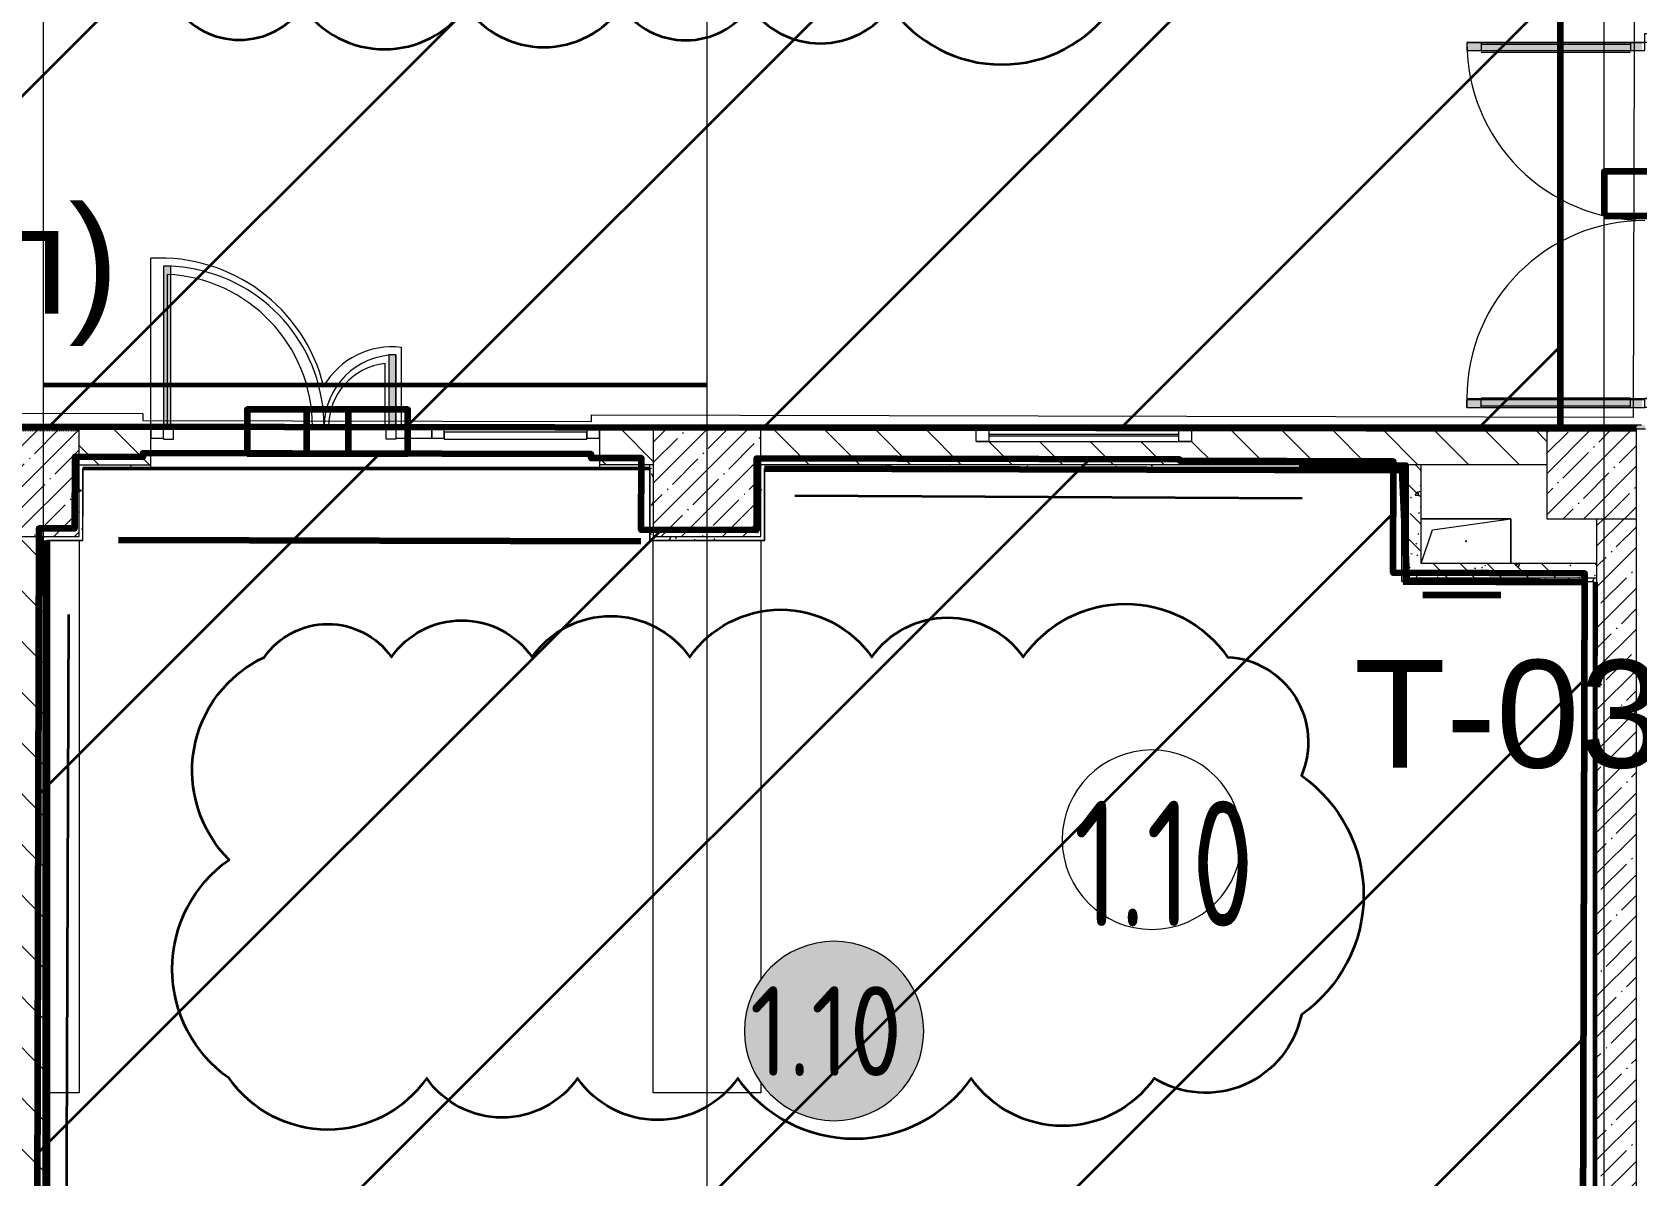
# Model space of a CAD drawing. Header units: millimetres. Extents: x -249154 to 415037, y -45458 to 354837.
# Drawn here: x 29612 to 38557, y 3600 to 9976 of the extents above; entities that cross this region are included whole.
import ezdxf

# ---------------------------------------------------------------- set-up
doc = ezdxf.new("R2010")
doc.units = ezdxf.units.MM
doc.linetypes.add('200_ШТРИХ__ш1_п0_6_', pattern=[320, 200, -120])
for name, color, linetype, lineweight in [('0) НЗ Ремонт штукатурка', 6, 'Continuous', 60), ('1) FK16 Остаток', 12, 'Continuous', 60), ('1) FK2', 82, 'Continuous', 50), ('2)1 штукатурка', 4, 'Continuous', 35), ('2)2 штукатурка', 5, 'Continuous', 50), ('2)3 штукатурка', 1, 'Continuous', 50), ('3)1 шпаклевка', 4, 'Continuous', 35), ('3.3) Шпаклевка баз. фин. WD5-13', 160, 'Continuous', 140), ('3.4) Шп. баз 4 в 525 поз 4838м2', 160, 'Continuous', 140), ('3.4) Шп. фин 4 в 529 поз 11227м2', 6, 'Continuous', 140), ('3.7) Дефектовка стены', 170, 'Continuous', 60), ('3.7) Дефектовка стены покраска', 5, 'Continuous', 60), ('4) демонтаж НЗ №2', 1, 'Continuous', 35), ('4.1) Дм уборка мусора НЗ 2', 20, 'Continuous', 35), ('4.4) РВР ремонт Шпаклевки', 3, 'зигзаг', 100), ('4.4) РВР ремонт Штукатурки', 160, 'зигзаг', 35), ('501 заделка отвертсии ком', 5, 'Continuous', 158), ('666 покраска FK1', 211, 'Continuous', 60), ('923 Люки', 170, 'Continuous', 120), ('A-AREA-BNDY', 7, 'Continuous', 5), ('A-AREA-IDEN', 7, 'Continuous', 9), ('A-DETL-2', 7, 'Continuous', 5), ('A-DETL-GENF', 7, 'Continuous', 9), ('A-FLOR', 7, 'Continuous', 9), ('A-GENM', 7, 'Continuous', 9), ('A-GLAZ', 7, 'Continuous', 9), ('A-GLAZ-1', 7, 'Continuous', 5), ('A-GLAZ-CURT', 7, 'Continuous', 9), ('A-GLAZ-CURT-2', 7, 'Continuous', 20), ('A-GLAZ-CWMG', 7, 'Continuous', 9), ('A-GLAZ-CWMG-1', 7, 'Continuous', 20), ('A-WALL', 7, 'Continuous', 5), ('G-ANNO-TEXT', 7, 'Continuous', 9), ('I-WALL', 7, 'Continuous', 5), ('S-COLS', 7, 'Continuous', 9), ('S-COLS-1', 7, 'Continuous', 5), ('Оси', 7, 'Continuous', 9)]:
    doc.layers.add(name, color=color, linetype=linetype, lineweight=lineweight)
for name, color, linetype, lineweight, true_color in [('A-DETL-GENF-1', 7, 'Continuous', 9, 0xf5f5f5), ('A-DOOR-1', 7, 'Continuous', 5, 0xc0c0c0), ('A-DOOR-4', 7, 'Continuous', 5, 0xd7dbdf), ('A-WALL-1', 9, 'Continuous', 5, 0x808080), ('A-WALL-FNSH-1', 9, 'Continuous', 5, 0x808080)]:
    doc.layers.add(name, color=color, linetype=linetype, lineweight=lineweight, true_color=true_color)
doc.layers.add('A-FLOR-PATT-1', color=7, linetype='Continuous', lineweight=9, true_color=0xeef6ff, transparency=0.5)
doc.styles.add('GOST Common', font='', dxfattribs={"width": 0.9, "height": 500})
doc.styles.get("Standard").update_dxf_attribs({"font": 'arial.ttf'})
doc.styles.add('СПДС', font='ГОСТ тип А.ttf', dxfattribs={"width": 0.9})
doc.styles.get('GOST Common').set_extended_font_data('GOST Common')
doc.linetypes.add('зигзаг', pattern='A,0.00254,-5.08,[131,ltypeshp.shx,S=5.08,R=0,X=-5.08,Y=0],-10.16,[131,ltypeshp.shx,S=5.08,R=180,X=5.08,Y=0],-5.08', length=20.32254)
pattern_1 = [(135, (64.7, -136.06), (-141.4214, -141.4214), [])]
pattern_2 = [(135, (64.7, -136.06), (-150.8683, -150.8683), [213.36, -35.56, 7.112, -35.56]), (135, (64.7, 14.71), (-150.8683, -150.8683), []), (50, (64.7, -136.06), (255.0577, -22.3145), [26.67, -293.37]), (355, (64.7, -136.06), (-49.3404, 267.4791), [21.336, -234.696]), (100.451, (85.96, -137.92), (205.7195, 245.1636), [22.666, -249.326]), (46.184, (64.7, -64.94), (379.511, -58.86), [40.005, -440.055]), (96.636, (96.33, -69.85), (332.3634, 346.399), [33.999, -373.989]), (351.184, (64.7, -64.94), (332.367, 346.3953), [32.004, -352.044]), (21, (100.26, -82.72), (212.2602, -143.1711), [26.67, -293.37]), (326, (100.26, -82.72), (86.5224, 257.8632), [21.336, -234.696]), (71.451, (117.95, -94.65), (298.784, 114.6901), [22.666, -249.326]), (37.5, (64.7, -136.06), (4.32385, 118.3775), [6.706, -225.146, 6.706, -231.546, -235.585]), (37.5, (64.7, -136.06), (4.32385, 118.3775), [-470.103, 6.706, -228.879]), (7.5, (64.7, -136.06), (93.5476, 140.2533), [6.706, -129.134, 6.706, -219.812, -89.789]), (7.5, (64.7, -136.06), (93.5476, 140.2533), [-362.356, 6.706, -83.083]), (327.5, (-14.6, -136.06), (189.82734, -8.02019), [6.706, -82.194, 6.706, -270.662, -368.046]), (327.5, (-14.6, -136.06), (189.82734, -8.02019), [-366.268, 6.706, -361.34]), (317.5, (-50.16, -136.06), (207.38114, 35.59764), [6.706, -108.864, 6.706, -177.495, -261.366]), (317.5, (-50.16, -136.06), (207.38114, 35.59764), [-299.771, 6.706, -254.66])]
pattern_3 = [(0, (64.7, -136.06), (243.84, 60.96), [20.117, -162.763, 20.117, -162.763, -975.36]), (0, (64.7, -136.06), (243.84, 60.96), [-365.76, 20.117, -345.643, 20.117, -162.763, -426.72]), (0, (64.7, -136.06), (243.84, 60.96), [-914.4, 20.117, -101.803, 20.117, -284.683]), (120, (156.14, -105.58), (-174.71291, 180.69163), [20.117, -162.763, 20.117, -162.763, -975.36]), (120, (156.14, -105.58), (-174.71291, 180.69163), [-365.76, 20.117, -345.643, 20.117, -162.763, -426.72]), (120, (156.14, -105.58), (-174.71291, 180.69163), [-914.4, 20.117, -101.803, 20.117, -284.683]), (240, (186.62, 16.34), (-69.12709, -241.65163), [20.117, -162.763, 20.117, -162.763, -975.36]), (240, (186.62, 16.34), (-69.12709, -241.65163), [-365.76, 20.117, -345.643, 20.117, -162.763, -426.72]), (240, (186.62, 16.34), (-69.12709, -241.65163), [-914.4, 20.117, -101.803, 20.117, -284.683])]

# ---------------------------------------------------------------- blocks, each defined once
blk = doc.blocks.new('BSC_Колонна _Прямоугольная - 600х600-23286269-Объем проектирования 1 этажа')
at = {"layer": 'S-COLS-1'}
h = blk.add_hatch(dxfattribs=at)
h.set_pattern_fill('FP_3', color=256, style=0, pattern_type=2)
h.set_pattern_definition([(45, (-29509.74, -7600), (-114.04925, 114.04925), []), (45, (-29395.7, -7600), (-114.04925, 114.04925), [201.613, -40.323, 6.706, -33.617])])
h.paths.add_polyline_path([(-300, -300), (300, -300), (300, 300), (-300, 300), (-300, -187.4)])
for p, q in [((300, 300), (-300, 300)), ((-300, 300), (-300, -300)), ((300, -300), (300, 300)), ((-300, -300), (300, -300))]:
    blk.add_line(p, q, dxfattribs=at)
blk = doc.blocks.new('BSC_Колонна _Прямоугольная - 600х600-V39-Объем проектирования 1 этажа')
at = {"layer": 'S-COLS-1'}
h = blk.add_hatch(dxfattribs=at)
h.set_pattern_fill('FP_65', color=256, style=0, pattern_type=2)
h.set_pattern_definition([(45, (-33310, -7600), (-114.04925, 114.04925), []), (45, (-33195.95, -7600), (-114.04925, 114.04925), [201.613, -40.323, 6.706, -33.617])])
h.paths.add_polyline_path([(300, -300), (300, 300), (-300, 300), (-300, -300)])
for p, q in [((300, 300), (-300, 300)), ((-300, 300), (-300, -300)), ((300, -300), (300, 300)), ((-300, -300), (300, -300))]:
    blk.add_line(p, q, dxfattribs=at)
blk = doc.blocks.new('Дверь_Витражная_остекление_ - ДВН_ДАО_Главный вход_1800 в свету 5-32258809-Объем проектирования 1 этажа')
at = {"layer": 'A-DETL-GENF'}
for p, q in [((992.5, 20), (992.5, -20)), ((992.5, 20), (992.5, -20)), ((-947.5, -20), (-992.5, -20)), ((-947.5, -20), (-992.5, -20)), ((-992.5, -1012.5), (-992.5, -20.8)), ((-992.5, -20.8), (-992.5, -1012.5)), ((-947.5, -1012.5), (-947.5, -20.8)), ((-947.5, -1012.5), (-947.5, -20.8)), ((997.5, -1012.5), (997.5, -20)), ((997.5, -20), (997.5, -1012.5)), ((1042.5, -1012.5), (1042.5, -20)), ((1042.5, -1012.5), (1042.5, -20)), ((-992.5, -100), (-947.5, -100)), ((-982.5, -932.5), (-982.5, -100)), ((-938.5, -932.5), (-938.5, -100)), ((988.5, -932.5), (988.5, -100)), ((1042.5, -100), (997.5, -100)), ((1032.5, -932.5), (1032.5, -100)), ((-992.5, -932.5), (-947.5, -932.5)), ((1042.5, -932.5), (997.5, -932.5)), ((-992.5, -1012.5), (-947.5, -1012.5)), ((-992.5, -1012.5), (-947.5, -1012.5)), ((1042.5, -1012.5), (997.5, -1012.5)), ((997.5, -1012.5), (1042.5, -1012.5))]:
    blk.add_line(p, q, dxfattribs=at)
at = {"layer": 'A-DOOR-1'}
for p, q in [((-1042.5, 20), (-992.5, 20)), ((-1042.5, -20), (-1042.5, 20)), ((-992.5, 20), (-992.5, -20)), ((992.5, 20), (1042.5, 20)), ((992.5, -20), (992.5, 20)), ((1042.5, 20), (1042.5, -20)), ((-992.5, -20), (-1042.5, -20)), ((-992.5, -1012.5), (-992.5, -20.8)), ((1042.5, -20), (992.5, -20)), ((992.5, -1012.5), (992.5, -20.8))]:
    blk.add_line(p, q, dxfattribs=at)
for centre, start, end in [((-992.5, -20), 270, 0), ((992.5, -20), 180, 270)]:
    blk.add_arc(centre, 992.5, start, end, dxfattribs=at)
blk = doc.blocks.new('BSC_Колонна _Прямоугольная - 500х500-V97-Объем проектирования 1 этажа')
at = {"layer": 'S-COLS-1'}
h = blk.add_hatch(dxfattribs=at)
h.set_pattern_fill('FP_113', color=256, style=0, pattern_type=2)
h.set_pattern_definition([(45, (-38240, -7650), (-114.04925, 114.04925), []), (45, (-38125.95, -7650), (-114.04925, 114.04925), [201.613, -40.323, 6.706, -33.617])])
h.paths.add_polyline_path([(30, -250), (250, -250), (250, 250), (-250, 250), (-250, -250)])
for p, q in [((250, 250), (-250, 250)), ((-250, 250), (-250, -250)), ((250, -250), (250, 250)), ((-250, -250), (250, -250))]:
    blk.add_line(p, q, dxfattribs=at)
blk = doc.blocks.new('GM_Отверстие прямоугольное _в плите_ - Отверстие-V119-Объем проектирования 1 этажа')
at = {"layer": 'A-GENM'}
for p, q in [((-250, 125), (250, 125)), ((250, 125), (-250, 125)), ((-187.5, 62.5), (250, 125)), ((250, 125), (250, -125)), ((250, -125), (250, 125)), ((-250, -125), (-187.5, 62.5))]:
    blk.add_line(p, q, dxfattribs=at)
for start, end in [(360, 180), (180, 360)]:
    blk.add_arc((0, 0), 2.5, start, end, dxfattribs=at)
blk = doc.blocks.new('Прямоугольный импост - 50 x 70 мм-V257-Объем проектирования 1 этажа')
at = {"layer": 'A-GLAZ-CWMG-1'}
for p, q in [((-70, 35), (0, 35)), ((-70, -35), (-70, 35)), ((0, 35), (0, -35)), ((0, -35), (-70, -35))]:
    blk.add_line(p, q, dxfattribs=at)
blk = doc.blocks.new('Дверь_Витражная_остекление_ - ДВН_ДАО_Главный вход_1200 в свету-V258-Объем проектирования 1 этажа')
at = {"layer": 'A-DETL-GENF'}
for p, q in [((-607.5, 925), (-647.5, 925)), ((-647.5, 925), (-647.5, 35)), ((-607.5, 876.9), (-607.5, 925)), ((-607.5, 30), (-607.5, 876.9)), ((647.5, 430), (607.5, 430)), ((607.5, 430), (607.5, 30)), ((647.5, 35), (647.5, 430)), ((-647.5, 30), (-627.5, 30)), ((-627.5, 30), (-647.5, 30)), ((-627.5, 30), (-607.5, 30)), ((-592.5, 30), (-627.5, 30)), ((-592.5, -40), (-592.5, 30)), ((592.5, 20), (592.5, 30)), ((592.5, 30), (647.5, 30)), ((592.5, -40), (592.5, 20)), ((607.5, 30), (647.5, 30)), ((-647.5, -35), (-647.5, -40)), ((-647.5, -40), (-592.5, -40)), ((647.5, -40), (592.5, -40)), ((647.5, -35), (647.5, -40))]:
    blk.add_line(p, q, dxfattribs=at)
at = {"layer": 'A-DOOR-4'}
for p, q in [((-647.5, 925), (-647.5, 35)), ((647.5, 430), (647.5, 35))]:
    blk.add_line(p, q, dxfattribs=at)
for centre, radius, start, end in [((-647.5, 30), 895, 78.75, 90), ((-647.5, 30), 895, 360, 78.61092), ((647.5, 30), 400, 90, 180)]:
    blk.add_arc(centre, radius, start, end, dxfattribs=at)
blk = doc.blocks.new('Системная панель - Стемалит - 40мм-31720939-Объем проектирования 1 этажа')
at = {"layer": 'A-GLAZ-CURT-2'}
for p, q in [((65, 35), (-65, 35)), ((-65, 35), (-65, -35)), ((65, -35), (65, 35)), ((-65, -35), (65, -35))]:
    blk.add_line(p, q, dxfattribs=at)
blk = doc.blocks.new('Прямоугольный импост - 50 x 70 мм-V259-Объем проектирования 1 этажа')
at = {"layer": 'A-GLAZ-CWMG-1'}
for p, q in [((-35, 35), (35, 35)), ((-35, -35), (-35, 35)), ((35, 35), (35, -35)), ((35, -35), (-35, -35))]:
    blk.add_line(p, q, dxfattribs=at)
blk = doc.blocks.new('Прямоугольный импост - 50 x 70 мм-V260-Объем проектирования 1 этажа')
at = {"layer": 'A-GLAZ-CWMG-1'}
for p, q in [((0, 35), (-70, 35)), ((-70, 35), (-70, -35)), ((0, -35), (0, 35)), ((-70, -35), (0, -35))]:
    blk.add_line(p, q, dxfattribs=at)
blk = doc.blocks.new('Системная панель - Стекло - 40мм-V261-Объем проектирования 1 этажа')
at = {"layer": 'A-GLAZ-CURT-2'}
for p, q in [((397.5, 0), (-397.5, 0)), ((-397.5, 0), (-397.5, -40)), ((397.5, -40), (397.5, 0)), ((-397.5, -40), (397.5, -40))]:
    blk.add_line(p, q, dxfattribs=at)
blk = doc.blocks.new('Прямоугольный импост - 50 x 70 мм-V262-Объем проектирования 1 этажа')
at = {"layer": 'A-GLAZ-CWMG-1'}
for p, q in [((-35, 35), (35, 35)), ((-35, -35), (-35, 35)), ((35, 35), (35, -35)), ((35, -35), (-35, -35))]:
    blk.add_line(p, q, dxfattribs=at)
blk = doc.blocks.new('Прямоугольный импост - 50 x 70 мм-V263-Объем проектирования 1 этажа')
at = {"layer": 'A-GLAZ-CWMG'}
blk.add_line((32640, 7918), (31845, 7918), dxfattribs=at)
blk = doc.blocks.new('120_Окно_СКБ_1Ст - 120_Окно_СКБ_1Ст 400х1200 EI30-24228909-Объем проектирования 1 этажа')
at = {"layer": 'A-GLAZ'}
for p, q in [((-600, 30), (-600, 100)), ((-600, 100), (-530, 100)), ((-530, 100), (-530, 30)), ((530, 30), (530, 100)), ((530, 100), (600, 100)), ((600, 100), (600, 30)), ((-530, 30), (-600, 30)), ((600, 30), (530, 30))]:
    blk.add_line(p, q, dxfattribs=at)
at = {"layer": 'A-GLAZ-1'}
for p, q in [((600, 100), (-600, 100)), ((-600, 30), (600, 30)), ((530, 70), (-530, 70)), ((530, 60), (-530, 60))]:
    blk.add_line(p, q, dxfattribs=at)
blk = doc.blocks.new('Марка_Помещения - Номер-25198446-Объем проектирования 1 этажа')
at = {"layer": 'A-AREA-IDEN'}
for start, end in [(360, 180), (180, 360)]:
    blk.add_arc((0, 0), 2.5, start, end, dxfattribs=at)

msp = doc.modelspace()

# ---------------------------------------------------------------- hatches: boundary and pattern name
at = {"layer": '4.1) Дм уборка мусора НЗ 2'}
h = msp.add_hatch(dxfattribs=at)
h.set_pattern_fill('ANSI31', color=1, scale=444)
h.paths.add_polyline_path([(38128.6, 22340.9), (34324.8, 22340.9), (34324.8, 7769.3), (38128.6, 7769.3)])
h = msp.add_hatch(dxfattribs=at)
h.set_pattern_fill('ANSI31', color=1, scale=444)
h.paths.add_polyline_path([(34324.8, 10742.9), (28066.2, 10742.9), (28066.2, 10730.2), (22654.7, 10742.9), (22654.7, 7784.1), (34324.8, 7769.3)])
h = msp.add_hatch(dxfattribs=at)
h.set_pattern_fill('ANSI31', color=1, scale=444)
h.paths.add_polyline_path([(38266.3, 6910.6), (37274.7, 6912.9), (37272.5, 6961), (37199.4, 6961.2), (37200.9, 7583.2), (36008.9, 7586), (33649.9, 7599.5), (33649, 7199.5), (33007, 7201), (33007.9, 7601), (32728.9, 7601.7), (32729, 7622.7), (30229, 7628.5), (30228.9, 7607.5), (29849.7, 7608.4), (29848.7, 7208.4), (29648.7, 7208.9), (29632.9, 450.9), (30233.1, 449.5), (30232.2, 69.5), (32990.2, 63), (32991.1, 443), (33633.1, 441.5), (33632.2, 61.5), (36307.9, 55.2), (36308.8, 435.2), (36750.7, 434.2), (36750.6, 384.9), (36813.4, 384.9), (36812.6, 54.1), (37970.2, 51.3), (37970.9, 331.3), (38250.9, 330.7)])
h.paths.add_polyline_path([(37043.4, 2043.7), (37043.4, 1743.7), (36390.2, 1743.7), (36390.2, 2043.7)], flags=16)
h.paths.add_polyline_path([(31829.1, 1848.6), (31829.1, 1548.6), (31176, 1548.6), (31176, 1848.6)], flags=16)
at = {"layer": 'A-DETL-GENF-1'}
msp.add_hatch(color=256, dxfattribs=at).paths.add_polyline_path([(34082.3, 3907.9), (34160.6, 3914), (34236.9, 3932.3), (34309.3, 3962.4), (34376.2, 4003.4), (34435.9, 4054.3), (34486.9, 4114), (34527.9, 4180.9), (34557.9, 4253.4), (34576.2, 4329.6), (34582.3, 4407.9), (34576.2, 4486.1), (34557.9, 4562.4), (34527.9, 4634.9), (34486.9, 4701.8), (34435.9, 4761.4), (34376.2, 4812.4), (34309.3, 4853.4), (34236.9, 4883.4), (34160.6, 4901.7), (34082.3, 4907.9), (34004.1, 4901.7), (33927.8, 4883.4), (33855.4, 4853.4), (33788.5, 4812.4), (33728.8, 4761.4), (33674.7, 4696.6), (33636.8, 4634.9), (33606.8, 4562.4), (33588.5, 4486.1), (33582.3, 4407.9), (33588.5, 4329.6), (33606.8, 4253.4), (33636.8, 4180.9), (33677.8, 4114), (33728.8, 4054.3), (33788.5, 4003.4), (33855.4, 3962.4), (33927.8, 3932.3), (34004.1, 3914)])
at = {"layer": 'A-FLOR-PATT-1'}
h = msp.add_hatch(color=256, dxfattribs=at)
h.paths.add_polyline_path([(30384.7, 7783.9), (30382.8, 8624.1), (30364.7, 8626), (30364.7, 7783.9)])
h.paths.add_polyline_path([(23899.7, 7783.9), (23939.7, 7783.9), (23939.7, 8176.9), (23899.7, 8176.9)])
h.paths.add_polyline_path([(22684.7, 7783.9), (22684.7, 8671.9), (22644.7, 8671.9), (22644.7, 7783.9)])
h.paths.add_polyline_path([(38231.3, 7883.9), (38584.7, 7883.9), (38584.7, 7928.9), (37609.2, 7928.9), (37609.2, 7883.9), (38034.7, 7883.9)])
h.paths.add_polyline_path([(38168.2, 9873.9), (38584.7, 9873.9), (38584.7, 9918.9), (37609.2, 9918.9), (37609.2, 9873.9), (38034.7, 9873.9)])
h = msp.add_hatch(color=256, dxfattribs=at)
h.paths.add_polyline_path([(30364.7, 7783.9), (30364.7, 8626), (30384.7, 8626), (30382.8, 8671.9), (30344.7, 8671.9), (30344.7, 7783.9)])
h.paths.add_polyline_path([(31639.7, 7783.9), (31639.7, 8176.9), (31599.7, 8176.9), (31599.7, 7783.9)])
h = msp.add_hatch(color=256, dxfattribs=at)
h.paths.add_polyline_path([(31639.7, 7776.9), (31639.7, 7783.9), (31599.7, 7781.9), (31599.7, 7776.9)])
h.paths.add_polyline_path([(30364.7, 7776.9), (30364.7, 7783.9), (30344.7, 7781.9), (30344.7, 7776.9)])
msp.add_hatch(color=256, dxfattribs=at).paths.add_polyline_path([(30364.7, 7776.9), (30384.7, 7776.9), (30384.7, 7783.9), (30364.7, 7783.9)])
at = {"layer": 'I-WALL'}
h = msp.add_hatch(dxfattribs=at)
h.set_pattern_fill('FP_191', color=256, style=0, pattern_type=2)
h.set_pattern_definition(pattern_3)
h.paths.add_polyline_path([(29474.4, 7763.9), (30274.7, 7763.9), (30274.7, 7783.9), (25074.7, 7783.9), (25074.7, 7763.9), (29274.4, 7763.9)])
h.paths.add_polyline_path([(38554.7, 7763.9), (38604.7, 7763.9), (38604.7, 7783.9), (32774.7, 7783.9), (32774.7, 7763.9), (38534.6, 7763.9)])
h.paths.add_polyline_path([(22435.6, 7763.9), (22574.7, 7763.9), (22574.7, 7783.9), (20284.7, 7783.9), (20284.7, 7763.9), (21974.7, 7763.9)])
h = msp.add_hatch(dxfattribs=at)
h.set_pattern_fill('FP_23', color=256, style=0, pattern_type=2)
h.set_pattern_definition(pattern_1)
h.paths.add_polyline_path([(33074.7, 7563.9), (33074.7, 7763.9), (32774.7, 7763.9), (32774.7, 7563.9), (33056, 7563.9)])
h.paths.add_polyline_path([(30274.7, 7563.9), (30274.7, 7763.9), (29874.4, 7763.9), (29874.4, 7563.9), (29894.4, 7563.9)])
h = msp.add_hatch(dxfattribs=at)
h.set_pattern_fill('FP_23', color=256, style=0, pattern_type=2)
h.set_pattern_definition(pattern_1)
h.paths.add_polyline_path([(33674.7, 7563.9), (38054.7, 7563.9), (38054.7, 7763.9), (36074.7, 7763.9), (36074.7, 7693.9), (34874.7, 7693.9), (34874.7, 7763.9), (33674.7, 7763.9), (33674.7, 7594.7)])
h = msp.add_hatch(dxfattribs=at)
h.set_pattern_fill('FP_191', color=256, style=0, pattern_type=2)
h.set_pattern_definition(pattern_3)
h.paths.add_polyline_path([(29893.3, 7163.9), (29894.4, 7163.9), (29893.5, 7543.9), (29874.4, 7563.9), (29874.7, 7163.9)])
h.paths.add_polyline_path([(29894.4, 7543.9), (29894.4, 7563.9), (29874.4, 7563.9)])
h = msp.add_hatch(dxfattribs=at)
h.set_pattern_fill('FP_191', color=256, style=0, pattern_type=2)
h.set_pattern_definition(pattern_3)
h.paths.add_polyline_path([(29894.4, 7543.9), (30274.7, 7543.9), (30274.7, 7563.9), (29894.4, 7563.9)])
h = msp.add_hatch(dxfattribs=at)
h.set_pattern_fill('FP_191', color=256, style=0, pattern_type=2)
h.set_pattern_definition(pattern_3)
h.paths.add_polyline_path([(32774.7, 7543.9), (33056, 7543.9), (33053.7, 7563.9), (32774.7, 7563.9)])
h = msp.add_hatch(dxfattribs=at)
h.set_pattern_fill('FP_191', color=256, style=0, pattern_type=2)
h.set_pattern_definition(pattern_3)
h.paths.add_polyline_path([(33056, 7143.9), (33076, 7143.9), (33074.7, 7563.9), (33056, 7562.3), (33056, 7163.9)])
h = msp.add_hatch(dxfattribs=at)
h.set_pattern_fill('FP_191', color=256, style=0, pattern_type=2)
h.set_pattern_definition(pattern_3)
h.paths.add_polyline_path([(33674.7, 7163.9), (33694.7, 7164.6), (33693.7, 7543.9), (33674.7, 7563.9), (33674.7, 7194.4)])
h.paths.add_polyline_path([(33694.7, 7543.9), (33694.7, 7563.9), (33674.7, 7563.9)])
h = msp.add_hatch(dxfattribs=at)
h.set_pattern_fill('FP_191', color=256, style=0, pattern_type=2)
h.set_pattern_definition(pattern_3)
h.paths.add_polyline_path([(36054.7, 7543.9), (37274.7, 7543.9), (37274.7, 7563.9), (33694.7, 7563.9), (33696.7, 7543.9), (34814, 7543.9)])
h = msp.add_hatch(dxfattribs=at)
h.set_pattern_fill('FP_191', color=256, style=0, pattern_type=2)
h.set_pattern_definition(pattern_3)
h.paths.add_polyline_path([(37254.7, 6913.9), (37274.7, 6913.9), (37274.7, 7543.9), (37254.7, 7543.9), (37254.7, 7143.9)])
h = msp.add_hatch(dxfattribs=at)
h.set_pattern_fill('FP_41', color=256, style=0, pattern_type=2)
h.set_pattern_definition(pattern_2)
h.paths.add_polyline_path([(37354.7, 6933.9), (37354.7, 7563.9), (37274.7, 7563.9), (37274.7, 6933.9)])
h = msp.add_hatch(dxfattribs=at)
h.set_pattern_fill('FP_1', color=256, style=0, pattern_type=2)
h.set_pattern_definition([(45, (64.7, -136.06), (-114.04925, 114.04925), []), (45, (178.75, -136.06), (-114.04925, 114.04925), [201.612, -40.322, 6.706, -33.617])])
h.paths.add_polyline_path([(38424.3, 263.9), (38554.7, 263.9), (38554.7, 7263.9), (38334.7, 7263.9), (38334.7, 263.9), (38375.1, 263.9)])
h = msp.add_hatch(dxfattribs=at)
h.set_pattern_fill('FP_23', color=256, style=0, pattern_type=2)
h.set_pattern_definition(pattern_1)
h.paths.add_polyline_path([(29663.9, 363.9), (29674.4, 363.9), (29674.4, 7163.9), (29474.4, 7163.9), (29474.4, 363.9), (29656.3, 363.9)])
h = msp.add_hatch(dxfattribs=at)
h.set_pattern_fill('FP_191', color=256, style=0, pattern_type=2)
h.set_pattern_definition(pattern_3)
h.paths.add_polyline_path([(29894.4, 7143.9), (29893.3, 7163.9), (29674.4, 7162.9), (29674.4, 7143.9), (29874.7, 7143.9)])
h = msp.add_hatch(dxfattribs=at)
h.set_pattern_fill('FP_191', color=256, style=0, pattern_type=2)
h.set_pattern_definition(pattern_3)
h.paths.add_polyline_path([(33076, 7143.9), (33694.7, 7143.9), (33694.7, 7163.9), (33076, 7163.9), (33076, 7157.1)])
h = msp.add_hatch(dxfattribs=at)
h.set_pattern_fill('FP_191', color=256, style=0, pattern_type=2)
h.set_pattern_definition(pattern_3)
h.paths.add_polyline_path([(29674.4, 383.9), (29693.4, 383.9), (29693.4, 7142.9), (29674.4, 7143.9), (29674.4, 386.7)])
h = msp.add_hatch(dxfattribs=at)
h.set_pattern_fill('FP_41', color=256, style=0, pattern_type=2)
h.set_pattern_definition(pattern_2)
h.paths.add_polyline_path([(37854.7, 6933.9), (38334.7, 6933.9), (38334.7, 7013.9), (37354.7, 7013.9), (37354.7, 6933.9)])
h = msp.add_hatch(dxfattribs=at)
h.set_pattern_fill('FP_191', color=256, style=0, pattern_type=2)
h.set_pattern_definition(pattern_3)
h.paths.add_polyline_path([(38334.7, 6933.9), (37274.7, 6933.9), (37274.7, 6913.9), (38314.7, 6914.9)])
h.paths.add_polyline_path([(38314.7, 6913.9), (38334.7, 6913.9), (38334.7, 6933.9)])
h = msp.add_hatch(dxfattribs=at)
h.set_pattern_fill('FP_191', color=256, style=0, pattern_type=2)
h.set_pattern_definition(pattern_3)
h.paths.add_polyline_path([(38334.7, 263.9), (38334.7, 6913.9), (38314.7, 6913.9), (38314.7, 284.9)])
h.paths.add_polyline_path([(38334.7, 263.9), (38314.7, 283.9), (38314.7, 263.9)])

# ---------------------------------------------------------------- linework, layer by layer
msp.add_lwpolyline([(30274.7, 7784.9), (31709.7, 7784.9)])
at = {"layer": '0) НЗ Ремонт штукатурка', "color": 3, "linetype": '200_ШТРИХ__ш1_п0_6_', "ltscale": 0.03}
msp.add_lwpolyline([(20470.2, 7763.9), (29874.4, 7763.9)], dxfattribs=at)
at = {"layer": '1) FK16 Остаток'}
msp.add_lwpolyline([(37274.7, 6933.9), (37274.7, 7563.9), (36674.7, 7563.9)], dxfattribs=at)
at = {"layer": '1) FK2'}
for points in [[(29895.4, 7542.9), (33053.7, 7543.9)], [(33695.7, 7542.9), (37246.7, 7543.9)]]:
    msp.add_lwpolyline(points, dxfattribs=at)
at = {"layer": '2)1 штукатурка'}
for points in [[(38553.7, 7763.9), (21973.7, 7784.9)], [(33693.7, 7542.9), (37245.7, 7534.9), (37273.7, 6912.9), (38265.3, 6910.6)], [(29694.4, 384.9), (29694.4, 7142.9)]]:
    msp.add_lwpolyline(points, dxfattribs=at)
at = {"layer": '2)2 штукатурка'}
msp.add_lwpolyline([(30295.7, 4.9), (33074.7, -36.1), (33074.7, 363.9), (33632.9, 362.6), (33674.7, -36.1), (38054.7, -36.1), (38054.7, 284.9), (38314.7, 283.9), (38330.3, 6910.5)], dxfattribs=at)
at = {"layer": '2)3 штукатурка'}
msp.add_lwpolyline([(37274.7, 6933.9), (37254.7, 7543.9), (36724.4, 7543.9)], dxfattribs=at)
at = {"layer": '3)1 шпаклевка', "flags": 128}
msp.add_lwpolyline([(38250.1, 330.7), (38265.6, 6958.7), (37198.6, 6961.2), (37200.1, 7583.2), (36008.1, 7586), (36008.1, 7594), (33649.1, 7599.5), (33648.2, 7199.5), (33006.2, 7201), (33007.1, 7601), (32728.1, 7601.7), (32728.2, 7622.7), (30228.2, 7628.5), (30228.1, 7607.5), (29848.9, 7608.4), (29847.9, 7208.4), (29647.9, 7208.9), (29632.1, 450.9)], dxfattribs=at)
at = {"layer": '3.3) Шпаклевка баз. фин. WD5-13', "ltscale": 0.5}
msp.add_lwpolyline([(37363.7, 6840.2), (37799.1, 6840.2)], dxfattribs=at)
at = {"layer": '3.4) Шп. баз 4 в 525 поз 4838м2', "flags": 128}
for points in [[(30229, 7628.5), (30228.9, 7607.5), (29849.7, 7608.4), (29848.7, 7208.4), (29648.7, 7208.9), (29632.9, 450.9), (30233.1, 449.5), (30232.2, 69.5)], [(32990.2, 63), (32991.1, 443), (33633.1, 441.5), (33632.2, 61.5), (36307.9, 55.2), (36308.8, 435.2), (36750.7, 434.2), (36749.9, 54.2), (37970.2, 51.3), (37970.9, 331.3), (38250.9, 330.7), (38266.4, 6958.7), (37199.4, 6961.2), (37200.9, 7583.2), (36008.9, 7586), (36008.9, 7594), (33649.9, 7599.5), (33649, 7199.5), (33007, 7201), (33007.9, 7601), (32728.9, 7601.7), (32729, 7622.7)]]:
    msp.add_lwpolyline(points, dxfattribs=at)
at = {"layer": '3.4) Шп. баз 4 в 525 поз 4838м2'}
for points in [[(33694.7, 7542.9), (37246.7, 7534.9), (37274.7, 6912.9), (38266.3, 6910.6)], [(29695.4, 384.9), (29695.4, 7142.9)]]:
    msp.add_lwpolyline(points, dxfattribs=at)
at = {"layer": '3.4) Шп. фин 4 в 529 поз 11227м2'}
for points in [[(38128.6, 22819.2), (38128.6, 7784.9)], [(38554.7, 7763.9), (21974.7, 7784.9)], [(33694.7, 7542.9), (37246.7, 7534.9), (37274.7, 6912.9), (38266.3, 6910.6)], [(29695.4, 384.9), (29695.4, 7142.9)]]:
    msp.add_lwpolyline(points, dxfattribs=at)
at = {"layer": '3.4) Шп. фин 4 в 529 поз 11227м2', "flags": 128}
msp.add_lwpolyline([(38250.9, 330.7), (38266.4, 6958.7), (37199.4, 6961.2), (37200.9, 7583.2), (36008.9, 7586), (36008.9, 7594), (33649.9, 7599.5), (33649, 7199.5), (33007, 7201), (33007.9, 7601), (32728.9, 7601.7), (32729, 7622.7), (30229, 7628.5), (30228.9, 7607.5), (29849.7, 7608.4), (29848.7, 7208.4), (29648.7, 7208.9), (29632.9, 450.9)], dxfattribs=at)
at = {"layer": '3.7) Дефектовка стены', "ltscale": 0.5}
for points in [[(29674.7, 8010.8), (33374.7, 8010.8)], [(30092.7, 7145.8), (33006, 7139)]]:
    msp.add_lwpolyline(points, dxfattribs=at)
at = {"layer": '3.7) Дефектовка стены покраска', "ltscale": 0.5}
msp.add_lwpolyline([(30092.7, 7145.8), (33006, 7139)], dxfattribs=at)
at = {"layer": '4) демонтаж НЗ №2'}
for points in [[(38128.6, 22819.2), (38128.6, 7784.9)], [(38554.7, 7763.9), (21974.7, 7784.9)], [(33694.7, 7542.9), (37246.7, 7534.9), (37274.7, 6912.9), (38266.3, 6910.6)], [(29695.4, 384.9), (29695.4, 7142.9)]]:
    msp.add_lwpolyline(points, dxfattribs=at)
at = {"layer": '4) демонтаж НЗ №2', "flags": 128}
msp.add_lwpolyline([(38250.9, 330.7), (38266.4, 6958.7), (37199.4, 6961.2), (37200.9, 7583.2), (36008.9, 7586), (36008.9, 7594), (33649.9, 7599.5), (33649, 7199.5), (33007, 7201), (33007.9, 7601), (32728.9, 7601.7), (32729, 7622.7), (30229, 7628.5), (30228.9, 7607.5), (29849.7, 7608.4), (29848.7, 7208.4), (29648.7, 7208.9), (29632.9, 450.9)], dxfattribs=at)
at = {"layer": '4.4) РВР ремонт Шпаклевки', "ltscale": 0.1}
msp.add_lwpolyline([(30092.7, 7145.8), (33006, 7139)], dxfattribs=at)
at = {"layer": '4.4) РВР ремонт Штукатурки', "color": 1, "linetype": 'ByBlock'}
for points in [[(35635.9, 10117.5, 0.520567), (35635.9, 10951.6, 0.520567), (35635.9, 12129.9, 0.520567), (35460.7, 12712.7, 0.520567), (34417.2, 12712.7, 0.520567), (33556.7, 12712.7, 0.520567), (32411.7, 12712.7, 0.520567), (31591, 12712.7, 0.520567), (30257.9, 12712.7, 0.520567), (29674.7, 12500.7, 0.520567), (29674.7, 11610.5, 0.520567), (29674.7, 10552.9, 0.520567), (30413.4, 10117.5, 0.520567), (31121.1, 10117.5, 0.520567), (32031.5, 10117.5, 0.520567), (32897.4, 10117.5, 0.520567), (33614.7, 10117.5, 0.520567), (34398.3, 10117.5, 0.520567)], [(30710.2, 4144.4, -0.520567), (30710.2, 5362.6, -0.520567), (30907.1, 6492.5, -0.520567), (31614.9, 6492.5, -0.520567), (32398.9, 6492.5, -0.520567), (33277.3, 6492.5, -0.520567), (34292.4, 6492.5, -0.520567), (35137, 6492.5, -0.520567), (36275.8, 6492.5, -0.520567), (36687, 5831.5, -0.520567), (36687, 4498.6, -0.520567), (35866, 4144.4, -0.520567), (34846.1, 4144.4, -0.520567), (33545.5, 4144.4, -0.520567), (32652.1, 4144.4, -0.520567), (31811.4, 4144.4, -0.520567)]]:
    msp.add_lwpolyline(points, format="xyb", close=True, dxfattribs=at)
at = {"layer": '4.4) РВР ремонт Штукатурки', "ltscale": 0.1}
for points in [[(29674.7, 8010.8), (33374.7, 8010.8)], [(37274.7, 6933.9), (37274.7, 7563.9), (36674.7, 7563.9)], [(33864.3, 7393.4), (36691.2, 7378.6)], [(30092.7, 7145.8), (33006, 7139)], [(30092.7, 7145.8), (33006, 7139)], [(29795.5, 1246.8), (29817.1, 6730.2)]]:
    msp.add_lwpolyline(points, dxfattribs=at)
at = {"layer": '501 заделка отвертсии ком', "ltscale": 0.5}
for points in [[(38374.7, 8952.7), (38940, 8952.7), (38940, 9198.6), (38374.7, 9198.6)], [(30810.9, 7627.2), (31376.3, 7627.2), (31376.3, 7873), (30810.9, 7873)], [(31140.9, 7627.2), (31706.2, 7627.2), (31706.2, 7873), (31140.9, 7873)]]:
    msp.add_lwpolyline(points, close=True, dxfattribs=at)
at = {"layer": '666 покраска FK1'}
msp.add_lwpolyline([(38128.6, 22819.2), (38128.6, 7784.9)], dxfattribs=at)
at = {"layer": '666 покраска FK1', "flags": 128}
msp.add_lwpolyline([(38250.9, 330.7), (38266.4, 6958.7), (37199.4, 6961.2), (37200.9, 7583.2), (36008.9, 7586), (36008.9, 7594), (33649.9, 7599.5), (33649, 7199.5), (33007, 7201), (33007.9, 7601), (32728.9, 7601.7), (32729, 7622.7), (30229, 7628.5), (30228.9, 7607.5), (29849.7, 7608.4), (29848.7, 7208.4), (29648.7, 7208.9), (29632.9, 450.9)], dxfattribs=at)
at = {"layer": '923 Люки', "ltscale": 0.5}
msp.add_lwpolyline([(37254.7, 6913.9), (38017.4, 6912.9)], dxfattribs=at)
at = {"layer": 'A-AREA-BNDY', "flags": 128}
msp.add_lwpolyline([(28087.4, 10813.1), (28066.4, 10813.1), (28059.5, 7854.6), (30229.5, 7849.5), (30229.4, 7811.5), (32729.4, 7805.7), (32729.5, 7843.7), (38538.5, 7830), (38544.9, 10588), (37994.9, 10589.3), (37996.2, 11131.3), (38276.2, 11130.7), (38303.9, 22912.6), (37674.4, 22914.1), (37531.9, 22914.4), (37044.9, 22915.6), (37044.9, 22916.6), (35244.9, 22920.8), (35244.9, 22919.8), (34757.9, 22920.9), (34615.4, 22921.3), (34285.9, 22922.1), (34264.2, 13678.1), (28094.2, 13692.6)], close=True, dxfattribs=at)
at = {"layer": 'A-DETL-2'}
for start, end in [(0, 180), (180, 0)]:
    msp.add_arc((34082.3, 4407.9), 500, start, end, dxfattribs=at)
at = {"layer": 'A-FLOR'}
for p, q in [((30274.7, 7783.9), (30274.7, 8715.6)), ((30364.7, 8626), (30364.7, 7763.9)), ((31669.7, 8219.1), (31669.7, 7781.9)), ((31579.7, 7766.9), (31579.7, 8129.7)), ((20275, 7783.9), (30274.7, 7783.9)), ((38559.7, 7783.9), (30276.8, 7783.9)), ((30274.7, 7543.9), (30274.7, 7711.9)), ((30364.7, 7763.9), (30344.7, 7763.9)), ((31264.7, 7776.9), (31174.7, 7776.9)), ((31639.7, 7766.9), (31579.7, 7766.9)), ((32774.7, 7711.9), (32774.7, 7543.9)), ((29894.4, 7543.9), (30274.7, 7543.9)), ((32774.7, 7543.9), (33056, 7543.9)), ((33056, 7543.9), (33056, 7143.9)), ((33694.7, 7543.9), (37254.7, 7543.9)), ((33694.7, 7143.9), (33694.7, 7542.9)), ((29894.4, 7143.9), (29894.4, 7276.5)), ((29693.4, 7143.9), (29894.4, 7143.9)), ((29693.4, 383.9), (29693.4, 7142.9)), ((29874.7, 7143.9), (29874.7, 4063.9)), ((33056, 7143.9), (33694.7, 7143.9)), ((33074.7, 4063.9), (33074.7, 7143.9)), ((33674.7, 7143.9), (33674.7, 4696.6)), ((37254.7, 6913.9), (38313.7, 6913.9)), ((38314.7, 6913.9), (38314.7, 284.9)), ((33674.7, 4119.1), (33674.7, 4063.9)), ((29874.7, 4063.9), (29693.4, 4063.9)), ((33674.7, 4063.9), (33074.7, 4063.9))]:
    msp.add_line(p, q, dxfattribs=at)
for centre, radius, start, end in [((30324.7, 7776.9), 940, 13.96903, 93.04909), ((30324.7, 7776.9), 940, 13.96903, 93.04909), ((30324.7, 7776.9), 850, 360, 87.30273), ((30324.7, 7776.9), 850, 360, 87.30273), ((31619.7, 7776.9), 445, 83.54865, 149.34163), ((31619.7, 7776.9), 445, 83.54865, 149.34163), ((31619.7, 7776.9), 355, 96.4696, 180), ((31619.7, 7776.9), 355, 96.4696, 180)]:
    msp.add_arc(centre, radius, start, end, dxfattribs=at)
at = {"layer": 'A-WALL'}
for p, q in [((34874.7, 7763.9), (33674.7, 7763.9)), ((38054.7, 7763.9), (36074.7, 7763.9)), ((30274.7, 7543.9), (29894.4, 7543.9)), ((29894.4, 7543.9), (29894.4, 7276.5)), ((29894.4, 7542.9), (29895.4, 7542.9)), ((33074.7, 7563.9), (32774.7, 7563.9)), ((33053.7, 7542.9), (33053.7, 7543.9)), ((38054.7, 7563.9), (33674.7, 7563.9)), ((33694.7, 7543.9), (33694.7, 7542.9)), ((33695.7, 7542.9), (33694.7, 7542.9)), ((38313.7, 6913.9), (38314.7, 6913.9))]:
    msp.add_line(p, q, dxfattribs=at)
at = {"layer": 'A-WALL-1'}
for p, q in [((30274.7, 7711.9), (30274.7, 7783.9)), ((32774.7, 7783.9), (32774.7, 7711.9)), ((30274.7, 7763.9), (29874.4, 7763.9)), ((33074.7, 7763.9), (32774.7, 7763.9)), ((38554.7, 7763.9), (38604.7, 7763.9)), ((29874.4, 7563.9), (30274.7, 7563.9)), ((37274.7, 7563.9), (37274.7, 6933.9)), ((37354.7, 7013.9), (37354.7, 7563.9)), ((38334.7, 263.9), (38334.7, 7263.9)), ((38554.7, 263.9), (38554.7, 7263.9)), ((29673.4, 7163.9), (29673.4, 363.9)), ((29674.4, 363.9), (29674.4, 7163.9)), ((29693.4, 7142.9), (29693.4, 7143.9)), ((38334.7, 7013.9), (37354.7, 7013.9)), ((37274.7, 6933.9), (38334.7, 6933.9))]:
    msp.add_line(p, q, dxfattribs=at)
at = {"layer": 'A-WALL-FNSH-1'}
for p, q in [((30274.7, 7784.9), (25074.7, 7784.9)), ((38583.7, 7784.9), (32774.7, 7784.9)), ((32774.7, 7784.9), (32774.7, 7783.9)), ((29895.4, 7542.9), (30274.7, 7542.9)), ((29895.4, 7142.9), (29895.4, 7542.9)), ((30274.7, 7542.9), (30274.7, 7543.9)), ((33053.7, 7543.9), (32774.7, 7543.9)), ((32774.7, 7543.9), (32774.7, 7542.9)), ((32774.7, 7542.9), (33053.7, 7542.9)), ((33053.7, 7563.9), (33053.7, 7543.9)), ((33053.7, 7542.9), (33053.7, 7142.9)), ((33054.7, 7143.9), (33054.7, 7563.9)), ((33695.7, 7542.9), (36054.7, 7542.9)), ((33695.7, 7142.9), (33695.7, 7542.9)), ((36054.7, 7542.9), (36054.7, 7543.9)), ((29693.4, 7142.9), (29694.4, 7142.9)), ((29694.4, 7142.9), (29694.4, 383.9)), ((29695.4, 7142.9), (29895.4, 7142.9)), ((29695.4, 384.9), (29695.4, 7142.9)), ((33053.7, 7143.9), (33056, 7143.9)), ((33053.7, 7142.9), (33695.7, 7142.9)), ((33694.7, 7143.9), (33694.7, 7142.9)), ((37246.7, 6913.9), (37246.7, 6912.9)), ((37246.7, 6912.9), (38313.7, 6912.9)), ((38313.7, 6912.9), (38313.7, 284.9))]:
    msp.add_line(p, q, dxfattribs=at)
at = {"layer": 'I-WALL'}
for p, q in [((36054.7, 7542.9), (37246.7, 7542.9)), ((36054.7, 7534.9), (36054.7, 7542.9)), ((37246.7, 7534.9), (36054.7, 7534.9)), ((37246.7, 7542.9), (37246.7, 7543.9)), ((37246.7, 6913.9), (37246.7, 7534.9)), ((37254.7, 7543.9), (37254.7, 6913.9))]:
    msp.add_line(p, q, dxfattribs=at)
at = {"layer": 'Оси'}
for points in [[(29674.7, -2042.3), (29674.7, 2957.7), (29674.7, 22262), (29674.7, 27262)], [(33374.7, -2042.3), (33374.7, 2957.7), (33374.7, 22262), (33374.7, 27262)], [(38374.7, -2042.3), (38374.7, 2957.7), (38374.7, 18641.7), (38374.7, 23641.7)]]:
    msp.add_lwpolyline(points, dxfattribs=at)

# ---------------------------------------------------------------- block references
at = {"layer": 'A-AREA-IDEN', "xscale": 199.9999999999999, "yscale": 199.9999999999999, "zscale": 199.9999999999999}
msp.add_blockref('Марка_Помещения - Номер-25198446-Объем проектирования 1 этажа', (35853.8, 5474.4), dxfattribs=at)
at = {"layer": 'A-DOOR-1', "rotation": 269.9999999999999}
msp.add_blockref('Дверь_Витражная_остекление_ - ДВН_ДАО_Главный вход_1800 в свету 5-32258809-Объем проектирования 1 этажа', (38621.7, 8926.4), dxfattribs=at)
at = {"layer": 'A-DOOR-4'}
msp.add_blockref('Дверь_Витражная_остекление_ - ДВН_ДАО_Главный вход_1200 в свету-V258-Объем проектирования 1 этажа', (30992.2, 7746.9), dxfattribs=at)
at = {"layer": 'A-GENM'}
msp.add_blockref('GM_Отверстие прямоугольное _в плите_ - Отверстие-V119-Объем проектирования 1 этажа', (37604.7, 7138.9), dxfattribs=at)
at = {"layer": 'A-GLAZ', "color": 3}
msp.add_blockref('120_Окно_СКБ_1Ст - 120_Окно_СКБ_1Ст 400х1200 EI30-24228909-Объем проектирования 1 этажа', (35474.7, 7663.9), dxfattribs=at)
at = {"layer": 'A-GLAZ-CURT'}
for name, p in [('Системная панель - Стемалит - 40мм-31720939-Объем проектирования 1 этажа', (31774.7, 7746.9)), ('Системная панель - Стекло - 40мм-V261-Объем проектирования 1 этажа', (32307.2, 7746.9))]:
    msp.add_blockref(name, p, dxfattribs=at)
at = {"layer": 'A-GLAZ-CWMG', "rotation": 180}
msp.add_blockref('Прямоугольный импост - 50 x 70 мм-V260-Объем проектирования 1 этажа', (30274.7, 7746.9), dxfattribs=at)
at = {"layer": 'A-GLAZ-CWMG', "extrusion": (0, 0, -1), "rotation": 180}
for name, p in [('Прямоугольный импост - 50 x 70 мм-V259-Объем проектирования 1 этажа', (-31674.7, 7746.9)), ('Прямоугольный импост - 50 x 70 мм-V262-Объем проектирования 1 этажа', (-31874.7, 7746.9)), ('Прямоугольный импост - 50 x 70 мм-V257-Объем проектирования 1 этажа', (-32774.7, 7746.9))]:
    msp.add_blockref(name, p, dxfattribs=at)
at = {"layer": 'A-GLAZ-CWMG'}
msp.add_blockref('Прямоугольный импост - 50 x 70 мм-V263-Объем проектирования 1 этажа', (64.7, -136.1), dxfattribs=at)
at = {"layer": 'S-COLS'}
for name, p in [('BSC_Колонна _Прямоугольная - 600х600-23286269-Объем проектирования 1 этажа', (29574.4, 7463.9)), ('BSC_Колонна _Прямоугольная - 600х600-V39-Объем проектирования 1 этажа', (33374.7, 7463.9)), ('BSC_Колонна _Прямоугольная - 500х500-V97-Объем проектирования 1 этажа', (38304.7, 7513.9))]:
    msp.add_blockref(name, p, dxfattribs=at)

# ---------------------------------------------------------------- texts
at = {"layer": '923 Люки', "char_height": 600, "width": 3064.482, "attachment_point": 1}
for insert in [(27126.9, 9006.9), (36980.5, 6476)]:
    msp.add_mtext('T-03( п)', dxfattribs=dict(at, insert=insert))
at = {"layer": 'A-AREA-IDEN', "insert": (35417.7, 5691.5), "char_height": 700, "width": 1096.708, "attachment_point": 1, "style": 'СПДС'}
msp.add_mtext('1.10', dxfattribs=at)
at = {"layer": 'G-ANNO-TEXT', "insert": (33612, 4657.5), "char_height": 500, "width": 1096.708, "attachment_point": 1, "style": 'GOST Common'}
msp.add_mtext('1.10', dxfattribs=at)

doc.saveas('drawing.dxf')
